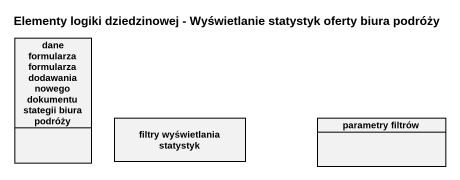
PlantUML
@startuml
title Elementy logiki dziedzinowej - Wyświetlanie statystyk oferty biura podróży
hide circle
hide empty members
class "dane formularza formularza dodawania nowego dokumentu stategii biura podróży" as dane_formularza_formularza
class "filtry wyświetlania statystyk" as filtry_wyświetlania
class "parametry filtrów" as parametry_filtrów
@enduml
